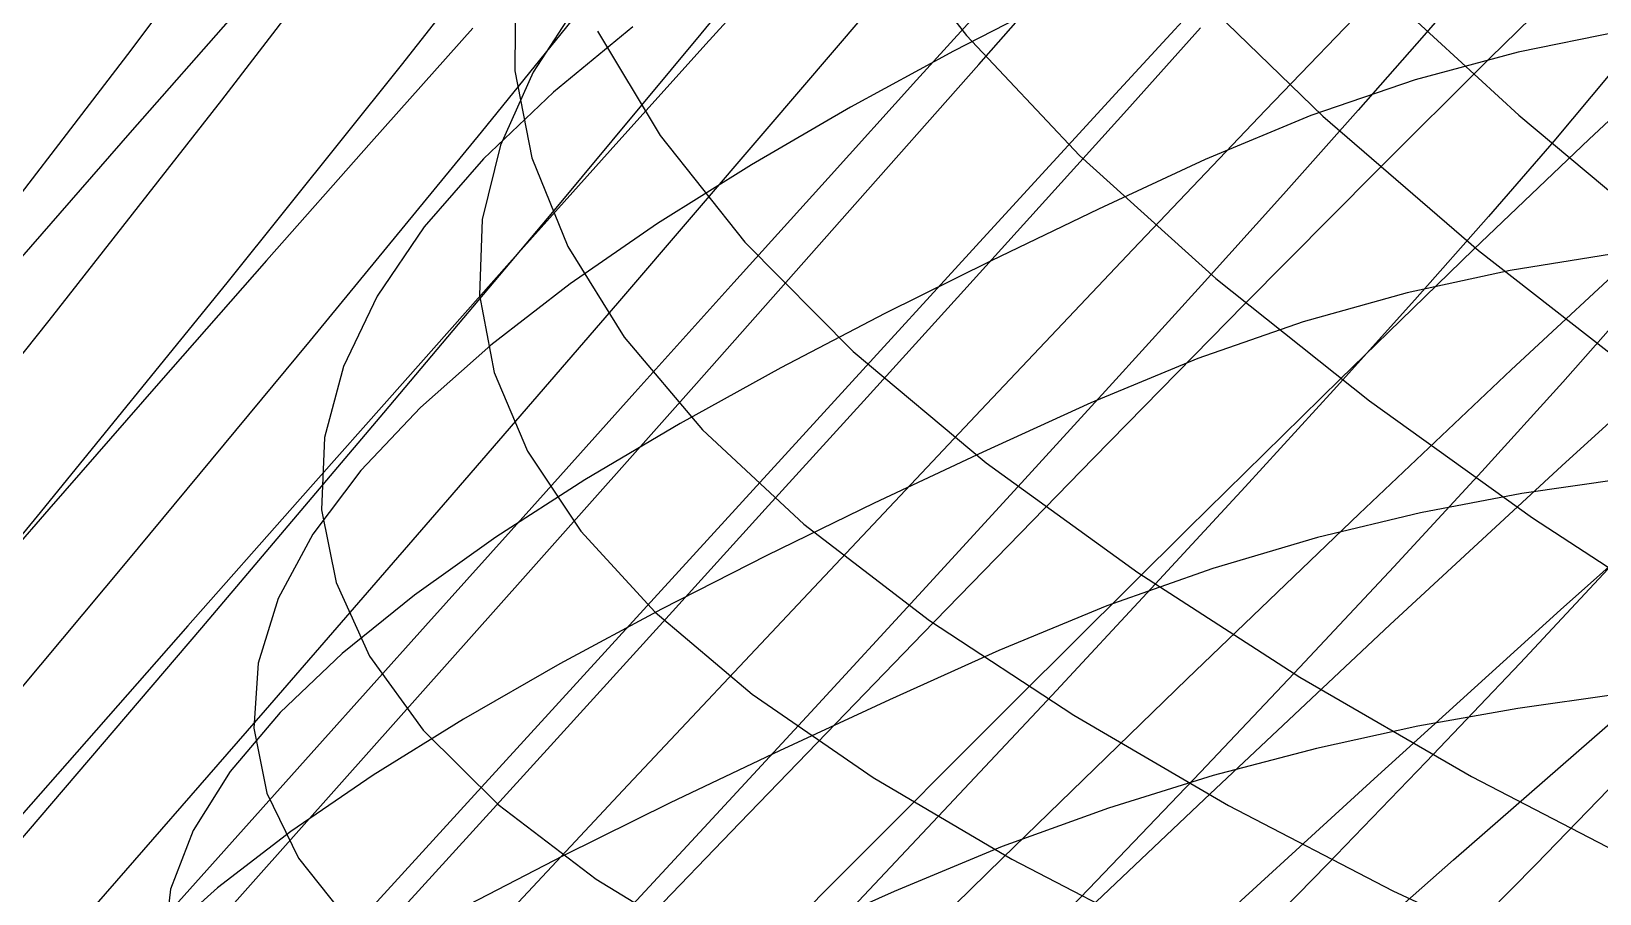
# Model space of a CAD drawing. Extents: x -607 to 1285, y -867 to 355.
# Drawn here: x 522.3 to 706.1, y -362 to -261 of the extents above; entities that cross this region are included whole.
import ezdxf

# ---------------------------------------------------------------- set-up
doc = ezdxf.new("R2010")
doc.units = 0
for name, color, linetype in [('0_10100', 7, 'CONTINUOUS'), ('0_10101', 7, 'CONTINUOUS'), ('0_5460', 7, 'CONTINUOUS'), ('0_5461', 7, 'CONTINUOUS'), ('0_5562', 7, 'CONTINUOUS'), ('0_5563', 7, 'CONTINUOUS'), ('0_5564', 7, 'CONTINUOUS'), ('0_5565', 7, 'CONTINUOUS'), ('0_5665', 7, 'CONTINUOUS'), ('0_5666', 7, 'CONTINUOUS'), ('0_5667', 7, 'CONTINUOUS'), ('0_5668', 7, 'CONTINUOUS'), ('0_5669', 7, 'CONTINUOUS'), ('0_5769', 7, 'CONTINUOUS'), ('0_5770', 7, 'CONTINUOUS'), ('0_5771', 7, 'CONTINUOUS'), ('0_5772', 7, 'CONTINUOUS'), ('0_5773', 7, 'CONTINUOUS'), ('0_5800', 7, 'CONTINUOUS'), ('0_5801', 7, 'CONTINUOUS'), ('0_5873', 7, 'CONTINUOUS'), ('0_5874', 7, 'CONTINUOUS'), ('0_5875', 7, 'CONTINUOUS'), ('0_5876', 7, 'CONTINUOUS'), ('0_5877', 7, 'CONTINUOUS'), ('0_5878', 7, 'CONTINUOUS'), ('0_5903', 7, 'CONTINUOUS'), ('0_5904', 7, 'CONTINUOUS'), ('0_5905', 7, 'CONTINUOUS'), ('0_5906', 7, 'CONTINUOUS'), ('0_5907', 7, 'CONTINUOUS'), ('0_5977', 7, 'CONTINUOUS'), ('0_5978', 7, 'CONTINUOUS'), ('0_5979', 7, 'CONTINUOUS'), ('0_5980', 7, 'CONTINUOUS'), ('0_5981', 7, 'CONTINUOUS'), ('0_5982', 7, 'CONTINUOUS'), ('0_6005', 7, 'CONTINUOUS'), ('0_6006', 7, 'CONTINUOUS'), ('0_6007', 7, 'CONTINUOUS'), ('0_6008', 7, 'CONTINUOUS'), ('0_6009', 7, 'CONTINUOUS'), ('0_6010', 7, 'CONTINUOUS'), ('0_6011', 7, 'CONTINUOUS'), ('0_6012', 7, 'CONTINUOUS'), ('0_6080', 7, 'CONTINUOUS'), ('0_6081', 7, 'CONTINUOUS'), ('0_6082', 7, 'CONTINUOUS'), ('0_6083', 7, 'CONTINUOUS'), ('0_6084', 7, 'CONTINUOUS'), ('0_6085', 7, 'CONTINUOUS'), ('0_6086', 7, 'CONTINUOUS'), ('0_6106', 7, 'CONTINUOUS'), ('0_6107', 7, 'CONTINUOUS'), ('0_6108', 7, 'CONTINUOUS'), ('0_6109', 7, 'CONTINUOUS'), ('0_6110', 7, 'CONTINUOUS'), ('0_6111', 7, 'CONTINUOUS'), ('0_6112', 7, 'CONTINUOUS'), ('0_6113', 7, 'CONTINUOUS'), ('0_6114', 7, 'CONTINUOUS'), ('0_6183', 7, 'CONTINUOUS'), ('0_6184', 7, 'CONTINUOUS'), ('0_6185', 7, 'CONTINUOUS'), ('0_6186', 7, 'CONTINUOUS'), ('0_6187', 7, 'CONTINUOUS'), ('0_6188', 7, 'CONTINUOUS'), ('0_6208', 7, 'CONTINUOUS'), ('0_6209', 7, 'CONTINUOUS'), ('0_6210', 7, 'CONTINUOUS'), ('0_6211', 7, 'CONTINUOUS'), ('0_6212', 7, 'CONTINUOUS'), ('0_6213', 7, 'CONTINUOUS'), ('0_6214', 7, 'CONTINUOUS'), ('0_6215', 7, 'CONTINUOUS'), ('0_6216', 7, 'CONTINUOUS'), ('0_6286', 7, 'CONTINUOUS'), ('0_6287', 7, 'CONTINUOUS'), ('0_6288', 7, 'CONTINUOUS'), ('0_6289', 7, 'CONTINUOUS'), ('0_6290', 7, 'CONTINUOUS'), ('0_6291', 7, 'CONTINUOUS'), ('0_6292', 7, 'CONTINUOUS'), ('0_6310', 7, 'CONTINUOUS'), ('0_6311', 7, 'CONTINUOUS'), ('0_6312', 7, 'CONTINUOUS'), ('0_6313', 7, 'CONTINUOUS'), ('0_6314', 7, 'CONTINUOUS'), ('0_6315', 7, 'CONTINUOUS'), ('0_6316', 7, 'CONTINUOUS'), ('0_6317', 7, 'CONTINUOUS'), ('0_6318', 7, 'CONTINUOUS'), ('0_6319', 7, 'CONTINUOUS'), ('0_6390', 7, 'CONTINUOUS'), ('0_6391', 7, 'CONTINUOUS'), ('0_6392', 7, 'CONTINUOUS'), ('0_6393', 7, 'CONTINUOUS'), ('0_6394', 7, 'CONTINUOUS'), ('0_6395', 7, 'CONTINUOUS'), ('0_6396', 7, 'CONTINUOUS'), ('0_6397', 7, 'CONTINUOUS'), ('0_6414', 7, 'CONTINUOUS'), ('0_6415', 7, 'CONTINUOUS'), ('0_6416', 7, 'CONTINUOUS'), ('0_6417', 7, 'CONTINUOUS'), ('0_6418', 7, 'CONTINUOUS'), ('0_6419', 7, 'CONTINUOUS'), ('0_6420', 7, 'CONTINUOUS'), ('0_6421', 7, 'CONTINUOUS'), ('0_6422', 7, 'CONTINUOUS'), ('0_6494', 7, 'CONTINUOUS'), ('0_6495', 7, 'CONTINUOUS'), ('0_6496', 7, 'CONTINUOUS'), ('0_6497', 7, 'CONTINUOUS'), ('0_6498', 7, 'CONTINUOUS'), ('0_6499', 7, 'CONTINUOUS'), ('0_6500', 7, 'CONTINUOUS'), ('0_6501', 7, 'CONTINUOUS'), ('0_6520', 7, 'CONTINUOUS'), ('0_6521', 7, 'CONTINUOUS'), ('0_6522', 7, 'CONTINUOUS'), ('0_6523', 7, 'CONTINUOUS'), ('0_6524', 7, 'CONTINUOUS'), ('0_6525', 7, 'CONTINUOUS'), ('0_6526', 7, 'CONTINUOUS'), ('0_6598', 7, 'CONTINUOUS'), ('0_6599', 7, 'CONTINUOUS'), ('0_6600', 7, 'CONTINUOUS'), ('0_6601', 7, 'CONTINUOUS'), ('0_6602', 7, 'CONTINUOUS'), ('0_6625', 7, 'CONTINUOUS'), ('0_6626', 7, 'CONTINUOUS'), ('0_6627', 7, 'CONTINUOUS'), ('0_6628', 7, 'CONTINUOUS'), ('0_6700', 7, 'CONTINUOUS'), ('0_6701', 7, 'CONTINUOUS'), ('0_6702', 7, 'CONTINUOUS'), ('0_6703', 7, 'CONTINUOUS'), ('0_6704', 7, 'CONTINUOUS'), ('0_6729', 7, 'CONTINUOUS'), ('0_6730', 7, 'CONTINUOUS'), ('0_6804', 7, 'CONTINUOUS'), ('0_6805', 7, 'CONTINUOUS'), ('0_6806', 7, 'CONTINUOUS'), ('0_6907', 7, 'CONTINUOUS'), ('0_6908', 7, 'CONTINUOUS'), ('0_8932', 7, 'CONTINUOUS'), ('0_8933', 7, 'CONTINUOUS'), ('0_8934', 7, 'CONTINUOUS'), ('0_8935', 7, 'CONTINUOUS'), ('0_8936', 7, 'CONTINUOUS'), ('0_8937', 7, 'CONTINUOUS'), ('0_8938', 7, 'CONTINUOUS'), ('0_8939', 7, 'CONTINUOUS'), ('0_8940', 7, 'CONTINUOUS'), ('0_9036', 7, 'CONTINUOUS'), ('0_9037', 7, 'CONTINUOUS'), ('0_9038', 7, 'CONTINUOUS'), ('0_9039', 7, 'CONTINUOUS'), ('0_9040', 7, 'CONTINUOUS'), ('0_9041', 7, 'CONTINUOUS'), ('0_9042', 7, 'CONTINUOUS'), ('0_9043', 7, 'CONTINUOUS'), ('0_9044', 7, 'CONTINUOUS'), ('0_9045', 7, 'CONTINUOUS'), ('0_9046', 7, 'CONTINUOUS'), ('0_9047', 7, 'CONTINUOUS'), ('0_9141', 7, 'CONTINUOUS'), ('0_9142', 7, 'CONTINUOUS'), ('0_9143', 7, 'CONTINUOUS'), ('0_9144', 7, 'CONTINUOUS'), ('0_9145', 7, 'CONTINUOUS'), ('0_9146', 7, 'CONTINUOUS'), ('0_9147', 7, 'CONTINUOUS'), ('0_9148', 7, 'CONTINUOUS'), ('0_9149', 7, 'CONTINUOUS'), ('0_9150', 7, 'CONTINUOUS'), ('0_9151', 7, 'CONTINUOUS'), ('0_9152', 7, 'CONTINUOUS'), ('0_9153', 7, 'CONTINUOUS'), ('0_9154', 7, 'CONTINUOUS'), ('0_9155', 7, 'CONTINUOUS'), ('0_9156', 7, 'CONTINUOUS'), ('0_9245', 7, 'CONTINUOUS'), ('0_9246', 7, 'CONTINUOUS'), ('0_9247', 7, 'CONTINUOUS'), ('0_9248', 7, 'CONTINUOUS'), ('0_9249', 7, 'CONTINUOUS'), ('0_9250', 7, 'CONTINUOUS'), ('0_9251', 7, 'CONTINUOUS'), ('0_9252', 7, 'CONTINUOUS'), ('0_9253', 7, 'CONTINUOUS'), ('0_9254', 7, 'CONTINUOUS'), ('0_9255', 7, 'CONTINUOUS'), ('0_9256', 7, 'CONTINUOUS'), ('0_9257', 7, 'CONTINUOUS'), ('0_9258', 7, 'CONTINUOUS'), ('0_9259', 7, 'CONTINUOUS'), ('0_9260', 7, 'CONTINUOUS'), ('0_9261', 7, 'CONTINUOUS'), ('0_9262', 7, 'CONTINUOUS'), ('0_9355', 7, 'CONTINUOUS'), ('0_9356', 7, 'CONTINUOUS'), ('0_9357', 7, 'CONTINUOUS'), ('0_9358', 7, 'CONTINUOUS'), ('0_9359', 7, 'CONTINUOUS'), ('0_9360', 7, 'CONTINUOUS'), ('0_9361', 7, 'CONTINUOUS'), ('0_9362', 7, 'CONTINUOUS'), ('0_9363', 7, 'CONTINUOUS'), ('0_9364', 7, 'CONTINUOUS'), ('0_9365', 7, 'CONTINUOUS'), ('0_9366', 7, 'CONTINUOUS'), ('0_9367', 7, 'CONTINUOUS'), ('0_9368', 7, 'CONTINUOUS'), ('0_9369', 7, 'CONTINUOUS'), ('0_9463', 7, 'CONTINUOUS'), ('0_9464', 7, 'CONTINUOUS'), ('0_9465', 7, 'CONTINUOUS'), ('0_9466', 7, 'CONTINUOUS'), ('0_9467', 7, 'CONTINUOUS'), ('0_9468', 7, 'CONTINUOUS'), ('0_9469', 7, 'CONTINUOUS'), ('0_9470', 7, 'CONTINUOUS'), ('0_9471', 7, 'CONTINUOUS'), ('0_9472', 7, 'CONTINUOUS'), ('0_9473', 7, 'CONTINUOUS'), ('0_9474', 7, 'CONTINUOUS'), ('0_9475', 7, 'CONTINUOUS'), ('0_9570', 7, 'CONTINUOUS'), ('0_9571', 7, 'CONTINUOUS'), ('0_9572', 7, 'CONTINUOUS'), ('0_9573', 7, 'CONTINUOUS'), ('0_9574', 7, 'CONTINUOUS'), ('0_9575', 7, 'CONTINUOUS'), ('0_9576', 7, 'CONTINUOUS'), ('0_9577', 7, 'CONTINUOUS'), ('0_9578', 7, 'CONTINUOUS'), ('0_9579', 7, 'CONTINUOUS'), ('0_9580', 7, 'CONTINUOUS'), ('0_9581', 7, 'CONTINUOUS'), ('0_9582', 7, 'CONTINUOUS'), ('0_9677', 7, 'CONTINUOUS'), ('0_9678', 7, 'CONTINUOUS'), ('0_9679', 7, 'CONTINUOUS'), ('0_9680', 7, 'CONTINUOUS'), ('0_9681', 7, 'CONTINUOUS'), ('0_9682', 7, 'CONTINUOUS'), ('0_9683', 7, 'CONTINUOUS'), ('0_9684', 7, 'CONTINUOUS'), ('0_9685', 7, 'CONTINUOUS'), ('0_9686', 7, 'CONTINUOUS'), ('0_9687', 7, 'CONTINUOUS'), ('0_9783', 7, 'CONTINUOUS'), ('0_9784', 7, 'CONTINUOUS'), ('0_9785', 7, 'CONTINUOUS'), ('0_9786', 7, 'CONTINUOUS'), ('0_9787', 7, 'CONTINUOUS'), ('0_9788', 7, 'CONTINUOUS'), ('0_9789', 7, 'CONTINUOUS'), ('0_9790', 7, 'CONTINUOUS'), ('0_9791', 7, 'CONTINUOUS'), ('0_9888', 7, 'CONTINUOUS'), ('0_9889', 7, 'CONTINUOUS'), ('0_9890', 7, 'CONTINUOUS'), ('0_9891', 7, 'CONTINUOUS'), ('0_9892', 7, 'CONTINUOUS'), ('0_9893', 7, 'CONTINUOUS'), ('0_9894', 7, 'CONTINUOUS'), ('0_9994', 7, 'CONTINUOUS'), ('0_9995', 7, 'CONTINUOUS'), ('0_9996', 7, 'CONTINUOUS'), ('0_9997', 7, 'CONTINUOUS')]:
    doc.layers.add(name, color=color, linetype=linetype)

msp = doc.modelspace()

# ---------------------------------------------------------------- linework, layer by layer
at = {"layer": '0_10100'}
msp.add_polyline3d([(677.5986, -253.2542, -3100.947), (696.6403, -270.7986, -3073.8025)], dxfattribs=at)
at = {"layer": '0_10101'}
msp.add_polyline3d([(696.6403, -270.7986, -3073.8025), (716.7483, -287.5906, -3045.7988)], dxfattribs=at)
at = {"layer": '0_5460'}
msp.add_polyline3d([(513.5297, -289.8204, -2824.3616), (533.9981, -263.1796, -2799.853)], dxfattribs=at)
at = {"layer": '0_5461'}
msp.add_polyline3d([(533.9981, -263.1796, -2799.853), (551.8336, -239.3167, -2775.3005)], dxfattribs=at)
at = {"layer": '0_5562'}
msp.add_polyline3d([(502.4421, -322.4033, -2834.3518), (524.4105, -294.8665, -2810.2383)], dxfattribs=at)
at = {"layer": '0_5563'}
msp.add_polyline3d([(524.4105, -294.8665, -2810.2383), (524.4105, -294.8665, -2810.2385)], dxfattribs=at)
at = {"layer": '0_5564'}
msp.add_polyline3d([(524.4105, -294.8665, -2810.2385), (544.656, -269.0514, -2785.475)], dxfattribs=at)
at = {"layer": '0_5565'}
msp.add_polyline3d([(544.656, -269.0514, -2785.475), (562.2889, -246.0398, -2760.8467)], dxfattribs=at)
at = {"layer": '0_5665'}
msp.add_polyline3d([(500.0549, -345.7567, -2850.6545), (523.0371, -317.7999, -2827.0037)], dxfattribs=at)
at = {"layer": '0_5666'}
msp.add_polyline3d([(523.0371, -317.7999, -2827.0037), (545.2775, -290.4444, -2801.9937)], dxfattribs=at)
at = {"layer": '0_5667'}
msp.add_polyline3d([(545.2775, -290.4444, -2801.9937), (545.2775, -290.4443, -2801.9934)], dxfattribs=at)
at = {"layer": '0_5668'}
msp.add_polyline3d([(545.2775, -290.4443, -2801.9934), (565.7139, -264.9434, -2776.4453)], dxfattribs=at)
at = {"layer": '0_5669'}
msp.add_polyline3d([(565.7139, -264.9434, -2776.4453), (583.4467, -242.3755, -2751.1724)], dxfattribs=at)
at = {"layer": '0_5769'}
msp.add_polyline3d([(511.0707, -349.9718, -2836.1172), (533.3566, -323.3456, -2812.5845)], dxfattribs=at)
at = {"layer": '0_5770'}
msp.add_polyline3d([(533.3566, -323.3456, -2812.5845), (555.0268, -297.2267, -2787.6536)], dxfattribs=at)
at = {"layer": '0_5771'}
msp.add_polyline3d([(555.0268, -297.2267, -2787.6536), (555.0268, -297.2268, -2787.6536)], dxfattribs=at)
at = {"layer": '0_5772'}
msp.add_polyline3d([(555.0268, -297.2268, -2787.6536), (575.057, -272.812, -2762.1653)], dxfattribs=at)
at = {"layer": '0_5773'}
msp.add_polyline3d([(575.057, -272.812, -2762.1653), (592.5656, -251.1451, -2736.9639)], dxfattribs=at)
at = {"layer": '0_5800'}
msp.add_polyline3d([(546.2264, -258.7927, -2357.8276), (533.8513, -272.8655, -2364.5032)], dxfattribs=at)
at = {"layer": '0_5801'}
msp.add_polyline3d([(533.8513, -272.8655, -2364.5032), (521.1612, -287.4374, -2372.6138)], dxfattribs=at)
at = {"layer": '0_5873'}
msp.add_polyline3d([(520.3749, -356.5702, -2822.462), (542.2828, -330.8929, -2798.702)], dxfattribs=at)
at = {"layer": '0_5874'}
msp.add_polyline3d([(542.2828, -330.8929, -2798.702), (563.6333, -305.7112, -2773.5981)], dxfattribs=at)
at = {"layer": '0_5875'}
msp.add_polyline3d([(563.6333, -305.7112, -2773.5981), (563.6334, -305.7111, -2773.5984)], dxfattribs=at)
at = {"layer": '0_5876'}
msp.add_polyline3d([(563.6334, -305.7111, -2773.5984), (583.4308, -282.175, -2748.0215)], dxfattribs=at)
at = {"layer": '0_5877'}
msp.add_polyline3d([(583.4308, -282.175, -2748.0215), (600.8141, -261.2887, -2722.8438)], dxfattribs=at)
at = {"layer": '0_5878'}
msp.add_polyline3d([(600.8141, -261.2887, -2722.8438), (615.8971, -242.9312, -2698.096)], dxfattribs=at)
at = {"layer": '0_5903'}
msp.add_polyline3d([(574.0516, -260.5964, -2355.9514), (562.1766, -273.9201, -2361.4888)], dxfattribs=at)
at = {"layer": '0_5904'}
msp.add_polyline3d([(562.1766, -273.9201, -2361.4888), (549.8705, -287.8471, -2368.7031)], dxfattribs=at)
at = {"layer": '0_5905'}
msp.add_polyline3d([(549.8705, -287.8471, -2368.7031), (537.2299, -302.2498, -2377.316)], dxfattribs=at)
at = {"layer": '0_5906'}
msp.add_polyline3d([(537.2299, -302.2498, -2377.316), (524.3513, -317.0012, -2387.0486)], dxfattribs=at)
at = {"layer": '0_5907'}
msp.add_polyline3d([(524.3513, -317.0012, -2387.0486), (511.3316, -331.9739, -2397.622)], dxfattribs=at)
at = {"layer": '0_5977'}
msp.add_polyline3d([(527.8435, -365.6946, -2810.3857), (549.7446, -340.5451, -2785.8867)], dxfattribs=at)
at = {"layer": '0_5978'}
msp.add_polyline3d([(549.7446, -340.5451, -2785.8867), (571.1396, -315.8867, -2760.1694)], dxfattribs=at)
at = {"layer": '0_5979'}
msp.add_polyline3d([(571.1396, -315.8867, -2760.1694), (571.1395, -315.8867, -2760.1697)], dxfattribs=at)
at = {"layer": '0_5980'}
msp.add_polyline3d([(571.1395, -315.8867, -2760.1697), (591.0363, -292.8487, -2734.144)], dxfattribs=at)
at = {"layer": '0_5981'}
msp.add_polyline3d([(591.0363, -292.8487, -2734.144), (608.5721, -272.4185, -2708.706)], dxfattribs=at)
at = {"layer": '0_5982'}
msp.add_polyline3d([(608.5721, -272.4185, -2708.706), (623.8568, -254.4769, -2683.8745)], dxfattribs=at)
at = {"layer": '0_6005'}
msp.add_polyline3d([(611.9483, -250.838, -2353.6597), (601.3804, -262.4796, -2355.684)], dxfattribs=at)
at = {"layer": '0_6006'}
msp.add_polyline3d([(601.3804, -262.4796, -2355.684), (590.152, -274.9524, -2359.89)], dxfattribs=at)
at = {"layer": '0_6007'}
msp.add_polyline3d([(590.152, -274.9524, -2359.89), (578.364, -288.1326, -2366.003)], dxfattribs=at)
at = {"layer": '0_6008'}
msp.add_polyline3d([(578.364, -288.1326, -2366.003), (566.1169, -301.8962, -2373.7505)], dxfattribs=at)
at = {"layer": '0_6009'}
msp.add_polyline3d([(566.1169, -301.8962, -2373.7505), (553.5117, -316.1195, -2382.859)], dxfattribs=at)
at = {"layer": '0_6010'}
msp.add_polyline3d([(553.5117, -316.1195, -2382.859), (540.6492, -330.6786, -2393.0547)], dxfattribs=at)
at = {"layer": '0_6011'}
msp.add_polyline3d([(540.6492, -330.6786, -2393.0547), (527.6302, -345.4496, -2404.065)], dxfattribs=at)
at = {"layer": '0_6012'}
msp.add_polyline3d([(527.6302, -345.4496, -2404.065), (514.5554, -360.3087, -2415.6157)], dxfattribs=at)
at = {"layer": '0_6080'}
msp.add_polyline3d([(536.6839, -373.737, -2800.0134), (558.7184, -348.9958, -2774.708)], dxfattribs=at)
at = {"layer": '0_6081'}
msp.add_polyline3d([(558.7184, -348.9958, -2774.708), (580.2397, -324.7983, -2748.3347)], dxfattribs=at)
at = {"layer": '0_6082'}
msp.add_polyline3d([(580.2397, -324.7983, -2748.3347), (580.2396, -324.7984, -2748.3347)], dxfattribs=at)
at = {"layer": '0_6083'}
msp.add_polyline3d([(580.2396, -324.7984, -2748.3347), (600.2602, -302.2497, -2721.846)], dxfattribs=at)
at = {"layer": '0_6084'}
msp.add_polyline3d([(600.2602, -302.2497, -2721.846), (617.9256, -282.3082, -2696.162)], dxfattribs=at)
at = {"layer": '0_6085'}
msp.add_polyline3d([(617.9256, -282.3082, -2696.162), (633.3458, -264.8525, -2671.2866)], dxfattribs=at)
at = {"layer": '0_6086'}
msp.add_polyline3d([(633.3458, -264.8525, -2671.2866), (646.6312, -249.762, -2647.223)], dxfattribs=at)
at = {"layer": '0_6106'}
msp.add_polyline3d([(635.6458, -256.1697, -2358.8752), (626.0626, -266.7176, -2359.092)], dxfattribs=at)
at = {"layer": '0_6107'}
msp.add_polyline3d([(626.0626, -266.7176, -2359.092), (615.699, -278.171, -2361.6914)], dxfattribs=at)
at = {"layer": '0_6108'}
msp.add_polyline3d([(615.699, -278.171, -2361.6914), (604.6578, -290.4116, -2366.4075)], dxfattribs=at)
at = {"layer": '0_6109'}
msp.add_polyline3d([(604.6578, -290.4116, -2366.4075), (593.0414, -303.3214, -2372.9736)], dxfattribs=at)
at = {"layer": '0_6110'}
msp.add_polyline3d([(593.0414, -303.3214, -2372.9736), (580.9526, -316.7824, -2381.1233)], dxfattribs=at)
at = {"layer": '0_6111'}
msp.add_polyline3d([(580.9526, -316.7824, -2381.1233), (568.4937, -330.6763, -2390.5903)], dxfattribs=at)
at = {"layer": '0_6112'}
msp.add_polyline3d([(568.4937, -330.6763, -2390.5903), (555.7673, -344.8853, -2401.1082)], dxfattribs=at)
at = {"layer": '0_6113'}
msp.add_polyline3d([(555.7673, -344.8853, -2401.1082), (542.8761, -359.291, -2412.4104)], dxfattribs=at)
at = {"layer": '0_6114'}
msp.add_polyline3d([(542.8761, -359.291, -2412.4104), (529.9225, -373.7756, -2424.2305)], dxfattribs=at)
at = {"layer": '0_6183'}
msp.add_polyline3d([(551.8364, -375.0371, -2792.1396), (574.2639, -350.4583, -2765.8115)], dxfattribs=at)
at = {"layer": '0_6184'}
msp.add_polyline3d([(574.2639, -350.4583, -2765.8115), (596.1304, -326.5121, -2738.5613)], dxfattribs=at)
at = {"layer": '0_6185'}
msp.add_polyline3d([(596.1304, -326.5121, -2738.5613), (616.4316, -304.3009, -2711.386)], dxfattribs=at)
at = {"layer": '0_6186'}
msp.add_polyline3d([(616.4316, -304.3009, -2711.386), (634.3046, -284.7714, -2685.2324)], dxfattribs=at)
at = {"layer": '0_6187'}
msp.add_polyline3d([(634.3046, -284.7714, -2685.2324), (649.8658, -267.7944, -2660.0889)], dxfattribs=at)
at = {"layer": '0_6188'}
msp.add_polyline3d([(649.8658, -267.7944, -2660.0889), (663.2319, -253.2408, -2635.9443)], dxfattribs=at)
at = {"layer": '0_6208'}
msp.add_polyline3d([(659.359, -260.5801, -2363.892), (650.6997, -270.2027, -2362.2021)], dxfattribs=at)
at = {"layer": '0_6209'}
msp.add_polyline3d([(650.6997, -270.2027, -2362.2021), (641.1658, -280.7661, -2363.1094)], dxfattribs=at)
at = {"layer": '0_6210'}
msp.add_polyline3d([(641.1658, -280.7661, -2363.1094), (630.8591, -292.1605, -2366.3516)], dxfattribs=at)
at = {"layer": '0_6211'}
msp.add_polyline3d([(630.8591, -292.1605, -2366.3516), (619.8813, -304.2763, -2371.6665)], dxfattribs=at)
at = {"layer": '0_6212'}
msp.add_polyline3d([(619.8813, -304.2763, -2371.6665), (608.3339, -317.0033, -2378.7922)], dxfattribs=at)
at = {"layer": '0_6213'}
msp.add_polyline3d([(608.3339, -317.0033, -2378.7922), (596.3185, -330.2319, -2387.4663)], dxfattribs=at)
at = {"layer": '0_6214'}
msp.add_polyline3d([(596.3185, -330.2319, -2387.4663), (583.9369, -343.8523, -2397.4265)], dxfattribs=at)
at = {"layer": '0_6215'}
msp.add_polyline3d([(583.9369, -343.8523, -2397.4265), (571.2908, -357.7548, -2408.4111)], dxfattribs=at)
at = {"layer": '0_6216'}
msp.add_polyline3d([(571.2908, -357.7548, -2408.4111), (558.4816, -371.8293, -2420.1575)], dxfattribs=at)
at = {"layer": '0_6286'}
msp.add_polyline3d([(569.394, -373.7388, -2782.8396), (591.6487, -349.9706, -2756.2822)], dxfattribs=at)
at = {"layer": '0_6287'}
msp.add_polyline3d([(591.6487, -349.9706, -2756.2822), (613.3839, -326.822, -2728.8125)], dxfattribs=at)
at = {"layer": '0_6288'}
msp.add_polyline3d([(613.3839, -326.822, -2728.8125), (613.384, -326.8219, -2728.8125)], dxfattribs=at)
at = {"layer": '0_6289'}
msp.add_polyline3d([(613.384, -326.8219, -2728.8125), (633.5989, -305.3693, -2701.448)], dxfattribs=at)
at = {"layer": '0_6290'}
msp.add_polyline3d([(633.5989, -305.3693, -2701.448), (651.4269, -286.5408, -2675.1594)], dxfattribs=at)
at = {"layer": '0_6291'}
msp.add_polyline3d([(651.4269, -286.5408, -2675.1594), (666.9805, -270.2112, -2649.9358)], dxfattribs=at)
at = {"layer": '0_6292'}
msp.add_polyline3d([(666.9805, -270.2112, -2649.9358), (680.3719, -256.2554, -2625.7656)], dxfattribs=at)
at = {"layer": '0_6310'}
msp.add_polyline3d([(692.2214, -253.6857, -2373.1887), (685.5656, -261.4164, -2366.4229)], dxfattribs=at)
at = {"layer": '0_6311'}
msp.add_polyline3d([(685.5656, -261.4164, -2366.4229), (677.8165, -270.2387, -2362.7576)], dxfattribs=at)
at = {"layer": '0_6312'}
msp.add_polyline3d([(677.8165, -270.2387, -2362.7576), (669.0774, -280.0481, -2361.9314)], dxfattribs=at)
at = {"layer": '0_6313'}
msp.add_polyline3d([(669.0774, -280.0481, -2361.9314), (659.4514, -290.7407, -2363.683)], dxfattribs=at)
at = {"layer": '0_6314'}
msp.add_polyline3d([(659.4514, -290.7407, -2363.683), (649.0414, -302.212, -2367.751)], dxfattribs=at)
at = {"layer": '0_6315'}
msp.add_polyline3d([(649.0414, -302.212, -2367.751), (637.9504, -314.3582, -2373.8735)], dxfattribs=at)
at = {"layer": '0_6316'}
msp.add_polyline3d([(637.9504, -314.3582, -2373.8735), (626.2816, -327.0747, -2381.7896)], dxfattribs=at)
at = {"layer": '0_6317'}
msp.add_polyline3d([(626.2816, -327.0747, -2381.7896), (614.1381, -340.2576, -2391.2373)], dxfattribs=at)
at = {"layer": '0_6318'}
msp.add_polyline3d([(614.1381, -340.2576, -2391.2373), (601.6226, -353.8025, -2401.9556)], dxfattribs=at)
at = {"layer": '0_6319'}
msp.add_polyline3d([(601.6226, -353.8025, -2401.9556), (588.8384, -367.6054, -2413.6829)], dxfattribs=at)
at = {"layer": '0_6390'}
msp.add_polyline3d([(583.4026, -376.5689, -2772.9485), (605.3481, -353.7642, -2746.3286)], dxfattribs=at)
at = {"layer": '0_6391'}
msp.add_polyline3d([(605.3481, -353.7642, -2746.3286), (626.8126, -331.5659, -2718.8462)], dxfattribs=at)
at = {"layer": '0_6392'}
msp.add_polyline3d([(626.8126, -331.5659, -2718.8462), (626.8125, -331.566, -2718.8462)], dxfattribs=at)
at = {"layer": '0_6393'}
msp.add_polyline3d([(626.8125, -331.566, -2718.8462), (646.8082, -311.0127, -2691.5361)], dxfattribs=at)
at = {"layer": '0_6394'}
msp.add_polyline3d([(646.8082, -311.0127, -2691.5361), (664.4761, -293.001, -2665.386)], dxfattribs=at)
at = {"layer": '0_6395'}
msp.add_polyline3d([(664.4761, -293.001, -2665.386), (679.9237, -277.4104, -2640.3801)], dxfattribs=at)
at = {"layer": '0_6396'}
msp.add_polyline3d([(679.9237, -277.4104, -2640.3801), (693.259, -264.1204, -2616.5034)], dxfattribs=at)
at = {"layer": '0_6397'}
msp.add_polyline3d([(693.259, -264.1204, -2616.5034), (704.5898, -253.0106, -2593.7402)], dxfattribs=at)
at = {"layer": '0_6414'}
msp.add_polyline3d([(707.3129, -266.0159, -2375.543), (700.7675, -273.8342, -2369.6863)], dxfattribs=at)
at = {"layer": '0_6415'}
msp.add_polyline3d([(700.7675, -273.8342, -2369.6863), (693.1183, -282.675, -2366.8562)], dxfattribs=at)
at = {"layer": '0_6416'}
msp.add_polyline3d([(693.1183, -282.675, -2366.8562), (684.4694, -292.4401, -2366.7966)], dxfattribs=at)
at = {"layer": '0_6417'}
msp.add_polyline3d([(684.4694, -292.4401, -2366.7966), (674.9244, -303.0309, -2369.2517)], dxfattribs=at)
at = {"layer": '0_6418'}
msp.add_polyline3d([(674.9244, -303.0309, -2369.2517), (664.5873, -314.3494, -2373.965)], dxfattribs=at)
at = {"layer": '0_6419'}
msp.add_polyline3d([(664.5873, -314.3494, -2373.965), (653.5619, -326.297, -2380.6807)], dxfattribs=at)
at = {"layer": '0_6420'}
msp.add_polyline3d([(653.5619, -326.297, -2380.6807), (641.9519, -338.7758, -2389.1426)], dxfattribs=at)
at = {"layer": '0_6421'}
msp.add_polyline3d([(641.9519, -338.7758, -2389.1426), (629.8612, -351.6871, -2399.0945)], dxfattribs=at)
at = {"layer": '0_6422'}
msp.add_polyline3d([(629.8612, -351.6871, -2399.0945), (617.3937, -364.9329, -2410.28)], dxfattribs=at)
at = {"layer": '0_6494'}
msp.add_polyline3d([(594.3585, -382.9211, -2764.5017), (616.2996, -360.7809, -2737.412)], dxfattribs=at)
at = {"layer": '0_6495'}
msp.add_polyline3d([(616.2996, -360.7809, -2737.412), (637.8046, -339.2208, -2709.5312)], dxfattribs=at)
at = {"layer": '0_6496'}
msp.add_polyline3d([(637.8046, -339.2208, -2709.5312), (637.8045, -339.221, -2709.5312)], dxfattribs=at)
at = {"layer": '0_6497'}
msp.add_polyline3d([(637.8045, -339.221, -2709.5312), (657.8906, -319.2488, -2681.9226)], dxfattribs=at)
at = {"layer": '0_6498'}
msp.add_polyline3d([(657.8906, -319.2488, -2681.9226), (675.6985, -301.7367, -2655.5957)], dxfattribs=at)
at = {"layer": '0_6499'}
msp.add_polyline3d([(675.6985, -301.7367, -2655.5957), (691.3313, -286.5698, -2630.5288)], dxfattribs=at)
at = {"layer": '0_6500'}
msp.add_polyline3d([(691.3313, -286.5698, -2630.5288), (704.892, -273.6328, -2606.7007)], dxfattribs=at)
at = {"layer": '0_6501'}
msp.add_polyline3d([(704.892, -273.6328, -2606.7007), (716.484, -262.8105, -2584.0894)], dxfattribs=at)
at = {"layer": '0_6520'}
msp.add_polyline3d([(710.3565, -292.4287, -2369.3247), (701.8064, -302.0895, -2370.0803)], dxfattribs=at)
at = {"layer": '0_6521'}
msp.add_polyline3d([(701.8064, -302.0895, -2370.0803), (692.3205, -312.556, -2373.3057)], dxfattribs=at)
at = {"layer": '0_6522'}
msp.add_polyline3d([(692.3205, -312.556, -2373.3057), (682.0064, -323.7323, -2378.7485)], dxfattribs=at)
at = {"layer": '0_6523'}
msp.add_polyline3d([(682.0064, -323.7323, -2378.7485), (670.972, -335.5222, -2386.1555)], dxfattribs=at)
at = {"layer": '0_6524'}
msp.add_polyline3d([(670.972, -335.5222, -2386.1555), (659.3249, -347.8295, -2395.2742)], dxfattribs=at)
at = {"layer": '0_6525'}
msp.add_polyline3d([(659.3249, -347.8295, -2395.2742), (647.173, -360.5582, -2405.8518)], dxfattribs=at)
at = {"layer": '0_6526'}
msp.add_polyline3d([(647.173, -360.5582, -2405.8518), (634.6239, -373.6122, -2417.6357)], dxfattribs=at)
at = {"layer": '0_6598'}
msp.add_polyline3d([(613.9929, -379.5765, -2755.3057), (636.1453, -357.8932, -2727.6382)], dxfattribs=at)
at = {"layer": '0_6599'}
msp.add_polyline3d([(636.1453, -357.8932, -2727.6382), (657.7972, -336.8777, -2699.3022)], dxfattribs=at)
at = {"layer": '0_6600'}
msp.add_polyline3d([(657.7972, -336.8777, -2699.3022), (677.9578, -317.5193, -2671.3943)], dxfattribs=at)
at = {"layer": '0_6601'}
msp.add_polyline3d([(677.9578, -317.5193, -2671.3943), (695.7684, -300.6644, -2644.943)], dxfattribs=at)
at = {"layer": '0_6602'}
msp.add_polyline3d([(695.7684, -300.6644, -2644.943), (711.3384, -286.1916, -2619.9155)], dxfattribs=at)
at = {"layer": '0_6625'}
msp.add_polyline3d([(707.1301, -323.9863, -2380.2842), (696.8082, -335.0257, -2386.369)], dxfattribs=at)
at = {"layer": '0_6626'}
msp.add_polyline3d([(696.8082, -335.0257, -2386.369), (685.7923, -346.6018, -2394.357)], dxfattribs=at)
at = {"layer": '0_6627'}
msp.add_polyline3d([(685.7923, -346.6018, -2394.357), (674.187, -358.6284, -2404.0017)], dxfattribs=at)
at = {"layer": '0_6628'}
msp.add_polyline3d([(674.187, -358.6284, -2404.0017), (662.0965, -371.0189, -2415.057)], dxfattribs=at)
at = {"layer": '0_6700'}
msp.add_polyline3d([(637.4796, -372.1351, -2744.1104), (659.811, -350.9623, -2715.9434)], dxfattribs=at)
at = {"layer": '0_6701'}
msp.add_polyline3d([(659.811, -350.9623, -2715.9434), (681.5533, -330.5617, -2687.263)], dxfattribs=at)
at = {"layer": '0_6702'}
msp.add_polyline3d([(681.5533, -330.5617, -2687.263), (681.5532, -330.5618, -2687.263)], dxfattribs=at)
at = {"layer": '0_6703'}
msp.add_polyline3d([(681.5532, -330.5618, -2687.263), (701.6941, -311.9178, -2659.201)], dxfattribs=at)
at = {"layer": '0_6704'}
msp.add_polyline3d([(701.6941, -311.9178, -2659.201), (719.3653, -295.8619, -2632.8044)], dxfattribs=at)
at = {"layer": '0_6729'}
msp.add_polyline3d([(709.5967, -347.3332, -2396.9336), (698.6548, -358.616, -2405.3928)], dxfattribs=at)
at = {"layer": '0_6730'}
msp.add_polyline3d([(698.6548, -358.616, -2405.3928), (687.1735, -370.2575, -2415.429)], dxfattribs=at)
at = {"layer": '0_6804'}
msp.add_polyline3d([(657.243, -369.1584, -2732.8525), (679.6954, -348.5765, -2704.2537)], dxfattribs=at)
at = {"layer": '0_6805'}
msp.add_polyline3d([(679.6954, -348.5765, -2704.2537), (701.5328, -328.8013, -2675.2427)], dxfattribs=at)
at = {"layer": '0_6806'}
msp.add_polyline3d([(701.5328, -328.8013, -2675.2427), (721.7339, -310.7971, -2646.9817)], dxfattribs=at)
at = {"layer": '0_6907'}
msp.add_polyline3d([(667.0953, -377.4539, -2724.498), (689.0027, -358.0814, -2696.3037)], dxfattribs=at)
at = {"layer": '0_6908'}
msp.add_polyline3d([(689.0027, -358.0814, -2696.3037), (710.4031, -339.4118, -2667.6865)], dxfattribs=at)
at = {"layer": '0_8932'}
msp.add_polyline3d([(708.0436, -338.7253, -3042.7378), (696.5266, -340.3512, -3058.151)], dxfattribs=at)
at = {"layer": '0_8933'}
msp.add_polyline3d([(696.5266, -340.3512, -3058.151), (684.8228, -342.4352, -3073.455)], dxfattribs=at)
at = {"layer": '0_8934'}
msp.add_polyline3d([(684.8228, -342.4352, -3073.455), (672.9303, -345.0366, -3088.6035)], dxfattribs=at)
at = {"layer": '0_8935'}
msp.add_polyline3d([(672.9303, -345.0366, -3088.6035), (660.8473, -348.2145, -3103.5496)], dxfattribs=at)
at = {"layer": '0_8936'}
msp.add_polyline3d([(660.8473, -348.2145, -3103.5496), (648.572, -352.0282, -3118.2466)], dxfattribs=at)
at = {"layer": '0_8937'}
msp.add_polyline3d([(648.572, -352.0282, -3118.2466), (636.1026, -356.5371, -3132.6477)], dxfattribs=at)
at = {"layer": '0_8938'}
msp.add_polyline3d([(636.1026, -356.5371, -3132.6477), (623.4373, -361.8003, -3146.7065)], dxfattribs=at)
at = {"layer": '0_8939'}
msp.add_polyline3d([(623.4373, -361.8003, -3146.7065), (623.4373, -361.8004, -3146.7065)], dxfattribs=at)
at = {"layer": '0_8940'}
msp.add_polyline3d([(623.4373, -361.8004, -3146.7065), (610.5972, -367.5542, -3160.6118)], dxfattribs=at)
at = {"layer": '0_9036'}
msp.add_polyline3d([(708.6846, -313.4623, -3062.5518), (696.9986, -315.1516, -3077.6987)], dxfattribs=at)
at = {"layer": '0_9037'}
msp.add_polyline3d([(696.9986, -315.1516, -3077.6987), (685.1245, -317.416, -3092.662)], dxfattribs=at)
at = {"layer": '0_9038'}
msp.add_polyline3d([(685.1245, -317.416, -3092.662), (673.0606, -320.3225, -3107.3918)], dxfattribs=at)
at = {"layer": '0_9039'}
msp.add_polyline3d([(673.0606, -320.3225, -3107.3918), (660.8051, -323.9379, -3121.8381)], dxfattribs=at)
at = {"layer": '0_9040'}
msp.add_polyline3d([(660.8051, -323.9379, -3121.8381), (648.356, -328.3293, -3135.9512)], dxfattribs=at)
at = {"layer": '0_9041'}
msp.add_polyline3d([(648.356, -328.3293, -3135.9512), (635.7119, -333.5637, -3149.6812)], dxfattribs=at)
at = {"layer": '0_9042'}
msp.add_polyline3d([(635.7119, -333.5637, -3149.6812), (635.7118, -333.5638, -3149.6812)], dxfattribs=at)
at = {"layer": '0_9043'}
msp.add_polyline3d([(635.7118, -333.5638, -3149.6812), (622.8823, -339.3411, -3163.2485)], dxfattribs=at)
at = {"layer": '0_9044'}
msp.add_polyline3d([(622.8823, -339.3411, -3163.2485), (609.986, -345.2957, -3176.7717)], dxfattribs=at)
at = {"layer": '0_9045'}
msp.add_polyline3d([(609.986, -345.2957, -3176.7717), (597.1844, -351.397, -3190.0469)], dxfattribs=at)
at = {"layer": '0_9046'}
msp.add_polyline3d([(597.1844, -351.397, -3190.0469), (584.6389, -357.6141, -3202.871)], dxfattribs=at)
at = {"layer": '0_9047'}
msp.add_polyline3d([(584.6389, -357.6141, -3202.871), (572.5109, -363.9161, -3215.0403)], dxfattribs=at)
at = {"layer": '0_9141'}
msp.add_polyline3d([(707.4999, -287.0915, -3082.851), (695.6226, -289.0104, -3097.6646)], dxfattribs=at)
at = {"layer": '0_9142'}
msp.add_polyline3d([(695.6226, -289.0104, -3097.6646), (683.5834, -291.6362, -3112.1812)], dxfattribs=at)
at = {"layer": '0_9143'}
msp.add_polyline3d([(683.5834, -291.6362, -3112.1812), (671.3835, -295.0443, -3126.345)], dxfattribs=at)
at = {"layer": '0_9144'}
msp.add_polyline3d([(671.3835, -295.0443, -3126.345), (659.0243, -299.3091, -3140.099)], dxfattribs=at)
at = {"layer": '0_9145'}
msp.add_polyline3d([(659.0243, -299.3091, -3140.099), (646.507, -304.5052, -3153.3872)], dxfattribs=at)
at = {"layer": '0_9146'}
msp.add_polyline3d([(646.507, -304.5052, -3153.3872), (646.5068, -304.5055, -3153.3872)], dxfattribs=at)
at = {"layer": '0_9147'}
msp.add_polyline3d([(646.5068, -304.5055, -3153.3872), (633.8342, -310.2969, -3166.4521)], dxfattribs=at)
at = {"layer": '0_9148'}
msp.add_polyline3d([(633.8342, -310.2969, -3166.4521), (621.1141, -316.2799, -3179.4412)], dxfattribs=at)
at = {"layer": '0_9149'}
msp.add_polyline3d([(621.1141, -316.2799, -3179.4412), (608.5062, -322.4288, -3192.1558)], dxfattribs=at)
at = {"layer": '0_9150'}
msp.add_polyline3d([(608.5062, -322.4288, -3192.1558), (596.1696, -328.7186, -3204.397)], dxfattribs=at)
at = {"layer": '0_9151'}
msp.add_polyline3d([(596.1696, -328.7186, -3204.397), (584.2637, -335.1233, -3215.9656)], dxfattribs=at)
at = {"layer": '0_9152'}
msp.add_polyline3d([(584.2637, -335.1233, -3215.9656), (572.9479, -341.6175, -3226.663)], dxfattribs=at)
at = {"layer": '0_9153'}
msp.add_polyline3d([(572.9479, -341.6175, -3226.663), (562.3816, -348.1755, -3236.2905)], dxfattribs=at)
at = {"layer": '0_9154'}
msp.add_polyline3d([(562.3816, -348.1755, -3236.2905), (552.724, -354.7721, -3244.6487)], dxfattribs=at)
at = {"layer": '0_9155'}
msp.add_polyline3d([(552.724, -354.7721, -3244.6487), (544.1348, -361.3816, -3251.539)], dxfattribs=at)
at = {"layer": '0_9156'}
msp.add_polyline3d([(544.1348, -361.3816, -3251.539), (536.773, -367.9782, -3256.7625)], dxfattribs=at)
at = {"layer": '0_9245'}
msp.add_polyline3d([(708.4949, -261.0188, -3097.2095), (696.5705, -263.4122, -3111.3645)], dxfattribs=at)
at = {"layer": '0_9246'}
msp.add_polyline3d([(696.5705, -263.4122, -3111.3645), (684.4947, -266.655, -3125.1375)], dxfattribs=at)
at = {"layer": '0_9247'}
msp.add_polyline3d([(684.4947, -266.655, -3125.1375), (672.2698, -270.8289, -3138.4695)], dxfattribs=at)
at = {"layer": '0_9248'}
msp.add_polyline3d([(672.2698, -270.8289, -3138.4695), (659.8976, -276.0154, -3151.3018)], dxfattribs=at)
at = {"layer": '0_9249'}
msp.add_polyline3d([(659.8976, -276.0154, -3151.3018), (647.3746, -281.8415, -3163.8953)], dxfattribs=at)
at = {"layer": '0_9250'}
msp.add_polyline3d([(647.3746, -281.8415, -3163.8953), (634.8016, -287.866, -3176.4192)], dxfattribs=at)
at = {"layer": '0_9251'}
msp.add_polyline3d([(634.8016, -287.866, -3176.4192), (622.3375, -294.0685, -3188.6765)], dxfattribs=at)
at = {"layer": '0_9252'}
msp.add_polyline3d([(622.3375, -294.0685, -3188.6765), (610.141, -300.4296, -3200.4707)], dxfattribs=at)
at = {"layer": '0_9253'}
msp.add_polyline3d([(610.141, -300.4296, -3200.4707), (598.371, -306.9292, -3211.605)], dxfattribs=at)
at = {"layer": '0_9254'}
msp.add_polyline3d([(598.371, -306.9292, -3211.605), (587.1863, -313.5474, -3221.8823)], dxfattribs=at)
at = {"layer": '0_9255'}
msp.add_polyline3d([(587.1863, -313.5474, -3221.8823), (576.7456, -320.2643, -3231.1064)], dxfattribs=at)
at = {"layer": '0_9256'}
msp.add_polyline3d([(576.7456, -320.2643, -3231.1064), (567.2079, -327.0598, -3239.0806)], dxfattribs=at)
at = {"layer": '0_9257'}
msp.add_polyline3d([(567.2079, -327.0598, -3239.0806), (558.7321, -333.9142, -3245.6077)], dxfattribs=at)
at = {"layer": '0_9258'}
msp.add_polyline3d([(558.7321, -333.9142, -3245.6077), (551.4766, -340.8076, -3250.491)], dxfattribs=at)
at = {"layer": '0_9259'}
msp.add_polyline3d([(551.4766, -340.8076, -3250.491), (545.6006, -347.7201, -3253.5342)], dxfattribs=at)
at = {"layer": '0_9260'}
msp.add_polyline3d([(545.6006, -347.7201, -3253.5342), (541.2629, -354.6318, -3254.54)], dxfattribs=at)
at = {"layer": '0_9261'}
msp.add_polyline3d([(541.2629, -354.6318, -3254.54), (538.6221, -361.5228, -3253.3123)], dxfattribs=at)
at = {"layer": '0_9262'}
msp.add_polyline3d([(538.6221, -361.5228, -3253.3123), (537.8373, -368.3731, -3249.6538)], dxfattribs=at)
at = {"layer": '0_9355'}
msp.add_polyline3d([(642.7297, -256.9354, -3180.898), (630.3746, -263.3032, -3192.7058)], dxfattribs=at)
at = {"layer": '0_9356'}
msp.add_polyline3d([(630.3746, -263.3032, -3192.7058), (618.3138, -269.8673, -3204.0088)], dxfattribs=at)
at = {"layer": '0_9357'}
msp.add_polyline3d([(618.3138, -269.8673, -3204.0088), (606.7042, -276.6113, -3214.616)], dxfattribs=at)
at = {"layer": '0_9358'}
msp.add_polyline3d([(606.7042, -276.6113, -3214.616), (595.7026, -283.5186, -3224.3362)], dxfattribs=at)
at = {"layer": '0_9359'}
msp.add_polyline3d([(595.7026, -283.5186, -3224.3362), (585.4659, -290.5724, -3232.9783)], dxfattribs=at)
at = {"layer": '0_9360'}
msp.add_polyline3d([(585.4659, -290.5724, -3232.9783), (576.1508, -297.7561, -3240.351)], dxfattribs=at)
at = {"layer": '0_9361'}
msp.add_polyline3d([(576.1508, -297.7561, -3240.351), (567.9144, -305.0531, -3246.2634)], dxfattribs=at)
at = {"layer": '0_9362'}
msp.add_polyline3d([(567.9144, -305.0531, -3246.2634), (560.9135, -312.4465, -3250.5244)], dxfattribs=at)
at = {"layer": '0_9363'}
msp.add_polyline3d([(560.9135, -312.4465, -3250.5244), (555.3049, -319.9199, -3252.9429)], dxfattribs=at)
at = {"layer": '0_9364'}
msp.add_polyline3d([(555.3049, -319.9199, -3252.9429), (551.2455, -327.4565, -3253.3274)], dxfattribs=at)
at = {"layer": '0_9365'}
msp.add_polyline3d([(551.2455, -327.4565, -3253.3274), (548.8922, -335.0398, -3251.487)], dxfattribs=at)
at = {"layer": '0_9366'}
msp.add_polyline3d([(548.8922, -335.0398, -3251.487), (548.4019, -342.6531, -3247.231)], dxfattribs=at)
at = {"layer": '0_9367'}
msp.add_polyline3d([(548.4019, -342.6531, -3247.231), (549.9313, -350.2797, -3240.3674)], dxfattribs=at)
at = {"layer": '0_9368'}
msp.add_polyline3d([(549.9313, -350.2797, -3240.3674), (553.6374, -357.9029, -3230.7058)], dxfattribs=at)
at = {"layer": '0_9369'}
msp.add_polyline3d([(553.6374, -357.9029, -3230.7058), (559.6771, -365.5062, -3218.0547)], dxfattribs=at)
at = {"layer": '0_9463'}
msp.add_polyline3d([(592.7987, -260.4622, -3234.9973), (583.5025, -268.1086, -3242.0364)], dxfattribs=at)
at = {"layer": '0_9464'}
msp.add_polyline3d([(583.5025, -268.1086, -3242.0364), (575.3043, -275.9246, -3247.6006)], dxfattribs=at)
at = {"layer": '0_9465'}
msp.add_polyline3d([(575.3043, -275.9246, -3247.6006), (568.3622, -283.8961, -3251.5)], dxfattribs=at)
at = {"layer": '0_9466'}
msp.add_polyline3d([(568.3622, -283.8961, -3251.5), (562.8347, -292.009, -3253.5457)], dxfattribs=at)
at = {"layer": '0_9467'}
msp.add_polyline3d([(562.8347, -292.009, -3253.5457), (558.8798, -300.2498, -3253.5476)], dxfattribs=at)
at = {"layer": '0_9468'}
msp.add_polyline3d([(558.8798, -300.2498, -3253.5476), (556.6559, -308.6041, -3251.3164)], dxfattribs=at)
at = {"layer": '0_9469'}
msp.add_polyline3d([(556.6559, -308.6041, -3251.3164), (556.3212, -317.0582, -3246.6626)], dxfattribs=at)
at = {"layer": '0_9470'}
msp.add_polyline3d([(556.3212, -317.0582, -3246.6626), (558.0339, -325.5983, -3239.3965)], dxfattribs=at)
at = {"layer": '0_9471'}
msp.add_polyline3d([(558.0339, -325.5983, -3239.3965), (561.9521, -334.21, -3229.3289)], dxfattribs=at)
at = {"layer": '0_9472'}
msp.add_polyline3d([(561.9521, -334.21, -3229.3289), (568.2343, -342.8798, -3216.2698)], dxfattribs=at)
at = {"layer": '0_9473'}
msp.add_polyline3d([(568.2343, -342.8798, -3216.2698), (577.0386, -351.5938, -3200.0298)], dxfattribs=at)
at = {"layer": '0_9474'}
msp.add_polyline3d([(577.0386, -351.5938, -3200.0298), (588.5232, -360.3375, -3180.4194)], dxfattribs=at)
at = {"layer": '0_9475'}
msp.add_polyline3d([(588.5232, -360.3375, -3180.4194), (602.8464, -369.0977, -3157.2493)], dxfattribs=at)
at = {"layer": '0_9570'}
msp.add_polyline3d([(586.5532, -257.3904, -3236.537), (581.1468, -265.7549, -3238.4333)], dxfattribs=at)
at = {"layer": '0_9571'}
msp.add_polyline3d([(581.1468, -265.7549, -3238.4333), (577.2891, -274.3031, -3238.3423)], dxfattribs=at)
at = {"layer": '0_9572'}
msp.add_polyline3d([(577.2891, -274.3031, -3238.3423), (575.1367, -283.0277, -3236.0771)], dxfattribs=at)
at = {"layer": '0_9573'}
msp.add_polyline3d([(575.1367, -283.0277, -3236.0771), (574.8462, -291.9219, -3231.451)], dxfattribs=at)
at = {"layer": '0_9574'}
msp.add_polyline3d([(574.8462, -291.9219, -3231.451), (576.5745, -300.978, -3224.2773)], dxfattribs=at)
at = {"layer": '0_9575'}
msp.add_polyline3d([(576.5745, -300.978, -3224.2773), (580.4783, -310.1892, -3214.3691)], dxfattribs=at)
at = {"layer": '0_9576'}
msp.add_polyline3d([(580.4783, -310.1892, -3214.3691), (586.7144, -319.5485, -3201.5398)], dxfattribs=at)
at = {"layer": '0_9577'}
msp.add_polyline3d([(586.7144, -319.5485, -3201.5398), (595.4394, -329.0485, -3185.6025)], dxfattribs=at)
at = {"layer": '0_9578'}
msp.add_polyline3d([(595.4394, -329.0485, -3185.6025), (606.8102, -338.682, -3166.3706)], dxfattribs=at)
at = {"layer": '0_9579'}
msp.add_polyline3d([(606.8102, -338.682, -3166.3706), (620.9833, -348.4423, -3143.6572)], dxfattribs=at)
at = {"layer": '0_9580'}
msp.add_polyline3d([(620.9833, -348.4423, -3143.6572), (620.9832, -348.4426, -3143.6572)], dxfattribs=at)
at = {"layer": '0_9581'}
msp.add_polyline3d([(620.9832, -348.4426, -3143.6572), (637.241, -358.0168, -3118.5112)], dxfattribs=at)
at = {"layer": '0_9582'}
msp.add_polyline3d([(637.241, -358.0168, -3118.5112), (654.6964, -367.0829, -3092.192)], dxfattribs=at)
at = {"layer": '0_9677'}
msp.add_polyline3d([(579.062, -255.6915, -3238.2854), (578.9814, -265.6291, -3233.1997)], dxfattribs=at)
at = {"layer": '0_9678'}
msp.add_polyline3d([(578.9814, -265.6291, -3233.1997), (580.9725, -275.8031, -3225.5352)], dxfattribs=at)
at = {"layer": '0_9679'}
msp.add_polyline3d([(580.9725, -275.8031, -3225.5352), (585.1951, -286.2078, -3215.1055)], dxfattribs=at)
at = {"layer": '0_9680'}
msp.add_polyline3d([(585.1951, -286.2078, -3215.1055), (591.809, -296.8374, -3201.724)], dxfattribs=at)
at = {"layer": '0_9681'}
msp.add_polyline3d([(591.809, -296.8374, -3201.724), (600.9743, -307.6864, -3185.2046)], dxfattribs=at)
at = {"layer": '0_9682'}
msp.add_polyline3d([(600.9743, -307.6864, -3185.2046), (612.8508, -318.749, -3165.3604)], dxfattribs=at)
at = {"layer": '0_9683'}
msp.add_polyline3d([(612.8508, -318.749, -3165.3604), (627.5983, -330.0197, -3142.0046)], dxfattribs=at)
at = {"layer": '0_9684'}
msp.add_polyline3d([(627.5983, -330.0197, -3142.0046), (644.4884, -341.1301, -3116.193)], dxfattribs=at)
at = {"layer": '0_9685'}
msp.add_polyline3d([(644.4884, -341.1301, -3116.193), (662.6166, -351.7002, -3089.1958)], dxfattribs=at)
at = {"layer": '0_9686'}
msp.add_polyline3d([(662.6166, -351.7002, -3089.1958), (681.8789, -361.7047, -3061.1492)], dxfattribs=at)
at = {"layer": '0_9687'}
msp.add_polyline3d([(681.8789, -361.7047, -3061.1492), (702.1714, -371.1189, -3032.1895)], dxfattribs=at)
at = {"layer": '0_9783'}
msp.add_polyline3d([(588.6595, -260.9491, -3216.4336), (596.0112, -273.1842, -3202.0142)], dxfattribs=at)
at = {"layer": '0_9784'}
msp.add_polyline3d([(596.0112, -273.1842, -3202.0142), (605.9534, -285.6995, -3184.4666)], dxfattribs=at)
at = {"layer": '0_9785'}
msp.add_polyline3d([(605.9534, -285.6995, -3184.4666), (618.6438, -298.4864, -3163.612)], dxfattribs=at)
at = {"layer": '0_9786'}
msp.add_polyline3d([(618.6438, -298.4864, -3163.612), (634.2405, -311.5366, -3139.273)], dxfattribs=at)
at = {"layer": '0_9787'}
msp.add_polyline3d([(634.2405, -311.5366, -3139.273), (634.2406, -311.5367, -3139.273)], dxfattribs=at)
at = {"layer": '0_9788'}
msp.add_polyline3d([(634.2406, -311.5367, -3139.273), (651.9989, -324.4181, -3112.518)], dxfattribs=at)
at = {"layer": '0_9789'}
msp.add_polyline3d([(651.9989, -324.4181, -3112.518), (670.9965, -336.6875, -3084.6284)], dxfattribs=at)
at = {"layer": '0_9790'}
msp.add_polyline3d([(670.9965, -336.6875, -3084.6284), (691.1251, -348.3191, -3055.741)], dxfattribs=at)
at = {"layer": '0_9791'}
msp.add_polyline3d([(691.1251, -348.3191, -3055.741), (712.2762, -359.2874, -3025.9937)], dxfattribs=at)
at = {"layer": '0_9888'}
msp.add_polyline3d([(621.3406, -247.7832, -3177.8447), (631.9288, -261.4688, -3159.772)], dxfattribs=at)
at = {"layer": '0_9889'}
msp.add_polyline3d([(631.9288, -261.4688, -3159.772), (645.1473, -275.5316, -3138.5662)], dxfattribs=at)
at = {"layer": '0_9890'}
msp.add_polyline3d([(645.1473, -275.5316, -3138.5662), (661.1417, -289.9675, -3114.065)], dxfattribs=at)
at = {"layer": '0_9891'}
msp.add_polyline3d([(661.1417, -289.9675, -3114.065), (661.1418, -289.9674, -3114.0647)], dxfattribs=at)
at = {"layer": '0_9892'}
msp.add_polyline3d([(661.1418, -289.9674, -3114.0647), (679.1487, -304.2954, -3087.344)], dxfattribs=at)
at = {"layer": '0_9893'}
msp.add_polyline3d([(679.1487, -304.2954, -3087.344), (698.2434, -318.0149, -3059.6704)], dxfattribs=at)
at = {"layer": '0_9894'}
msp.add_polyline3d([(698.2434, -318.0149, -3059.6704), (718.3295, -331.094, -3031.167)], dxfattribs=at)
at = {"layer": '0_9994'}
msp.add_polyline3d([(657.4119, -255.1417, -3127.9282), (673.6646, -270.9292, -3103.5098)], dxfattribs=at)
at = {"layer": '0_9995'}
msp.add_polyline3d([(673.6646, -270.9292, -3103.5098), (673.6646, -270.9294, -3103.5098)], dxfattribs=at)
at = {"layer": '0_9996'}
msp.add_polyline3d([(673.6646, -270.9294, -3103.5098), (691.9354, -286.6533, -3076.8975)], dxfattribs=at)
at = {"layer": '0_9997'}
msp.add_polyline3d([(691.9354, -286.6533, -3076.8975), (711.2843, -301.7598, -3049.355)], dxfattribs=at)

doc.saveas('drawing.dxf')
